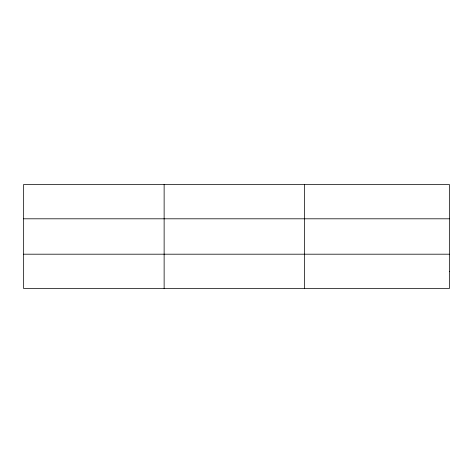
<?xml version="1.0" encoding="UTF-8"?>
<svg xmlns="http://www.w3.org/2000/svg" width="473" height="473" viewBox="0 0 473 473"><rect width="100%" height="100%" fill="white"/><g stroke="black" fill="none" stroke-linecap="round" stroke-linejoin="round"><path stroke-width="0.71" d="M164.131 184.446L164.131 288.554M304.612 184.446L304.612 288.554M23.65 218.804L449.35 218.804M23.65 254.196L449.35 254.196M449.35 271.372L449.35 288.554L23.65 288.554L23.65 184.446L449.35 184.446L449.35 271.372"/></g></svg>
